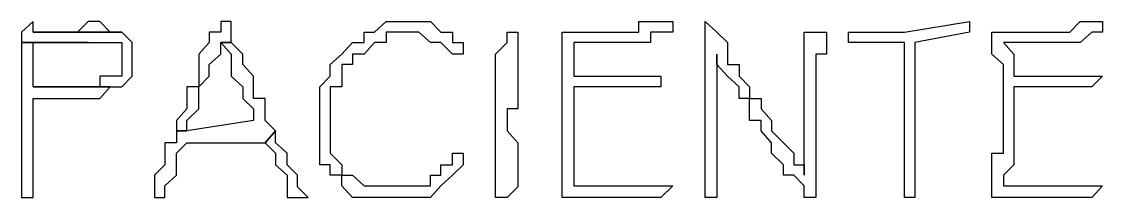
# Model space of a CAD drawing. Header units: millimetres. Extents: x -518.8 to -461.2, y 3.5 to 44.2.
# Drawn here: x -485.381 to -484.757, y 38.132 to 38.234 of the extents above; entities that cross this region are included whole.
import ezdxf

# ---------------------------------------------------------------- set-up
doc = ezdxf.new("R2010")
doc.units = ezdxf.units.MM
doc.header["$MEASUREMENT"] = 0
doc.layers.add('MYSOLIDS', color=7, linetype='Continuous')

msp = doc.modelspace()

# ---------------------------------------------------------------- linework, layer by layer
at = {"layer": 'MYSOLIDS'}
for points in [[(-485.37446, 38.23379), (-485.38122, 38.22777), (-485.38122, 38.22777), (-485.38122, 38.22777), (-485.38122, 38.22176), (-485.34288, 38.22176), (-485.34288, 38.22176), (-485.33611, 38.22176), (-485.3301, 38.22176), (-485.3301, 38.22176), (-485.32333, 38.22176), (-485.32333, 38.21499), (-485.32333, 38.21499), (-485.32333, 38.20898), (-485.32333, 38.20898), (-485.32333, 38.20221), (-485.3301, 38.20221), (-485.33611, 38.20221), (-485.33611, 38.20221), (-485.33611, 38.1962), (-485.34288, 38.1962), (-485.34889, 38.1962), (-485.34889, 38.1962), (-485.35566, 38.1962), (-485.36167, 38.1962), (-485.36844, 38.1962), (-485.37446, 38.1962), (-485.3301, 38.1962), (-485.32333, 38.1962), (-485.32333, 38.1962), (-485.31731, 38.20221), (-485.31731, 38.20221), (-485.31731, 38.20898), (-485.31731, 38.21499), (-485.31731, 38.21499), (-485.31731, 38.22176), (-485.31731, 38.22176), (-485.32333, 38.22777), (-485.32333, 38.22777), (-485.37446, 38.22777), (-485.37446, 38.22777), (-485.37446, 38.23379), (-485.37446, 38.23379)], [(-485.34288, 38.23379), (-485.34288, 38.23379), (-485.34889, 38.22777), (-485.35566, 38.22777), (-485.36167, 38.22777), (-485.36167, 38.22777), (-485.36844, 38.22777), (-485.37446, 38.22777), (-485.32333, 38.22777), (-485.3301, 38.22777), (-485.3301, 38.22777), (-485.33611, 38.23379), (-485.34288, 38.23379), (-485.34288, 38.23379)], [(-485.26619, 38.23379), (-485.26619, 38.23379), (-485.26619, 38.23379), (-485.26619, 38.22777), (-485.27295, 38.22777), (-485.27295, 38.22176), (-485.27295, 38.22176), (-485.27897, 38.21499), (-485.27897, 38.20898), (-485.27897, 38.1962), (-485.28574, 38.1962), (-485.28574, 38.18943), (-485.28574, 38.18943), (-485.28574, 38.18341), (-485.29175, 38.17665), (-485.29175, 38.17665), (-485.29175, 38.17063), (-485.28574, 38.17063), (-485.28574, 38.17665), (-485.28574, 38.17665), (-485.27897, 38.18341), (-485.27897, 38.18943), (-485.27897, 38.18943), (-485.27897, 38.18943), (-485.27897, 38.1962), (-485.27295, 38.20221), (-485.27295, 38.20221), (-485.27295, 38.20898), (-485.26619, 38.21499), (-485.26619, 38.21499), (-485.26619, 38.22176), (-485.26017, 38.22176), (-485.26017, 38.22777), (-485.26017, 38.23379), (-485.26619, 38.23379), (-485.26619, 38.23379)], [(-485.15792, 38.22777), (-485.16468, 38.22777), (-485.1707, 38.22777), (-485.1707, 38.22176), (-485.17746, 38.22176), (-485.17746, 38.22176), (-485.18348, 38.21499), (-485.19025, 38.21499), (-485.19025, 38.20898), (-485.19025, 38.20898), (-485.19626, 38.20898), (-485.19626, 38.20221), (-485.19626, 38.1962), (-485.20303, 38.1962), (-485.20303, 38.1962), (-485.20303, 38.18943), (-485.20303, 38.18341), (-485.20303, 38.17665), (-485.20303, 38.17665), (-485.20303, 38.17063), (-485.20303, 38.16386), (-485.20303, 38.16386), (-485.20303, 38.15785), (-485.19626, 38.15108), (-485.19626, 38.15108), (-485.19626, 38.14507), (-485.19025, 38.14507), (-485.18348, 38.13905), (-485.18348, 38.13905), (-485.17746, 38.13905), (-485.1707, 38.13905), (-485.1707, 38.13905), (-485.16468, 38.13905), (-485.16468, 38.13905), (-485.15792, 38.13905), (-485.1519, 38.13905), (-485.1519, 38.13905), (-485.14513, 38.13905), (-485.14513, 38.14507), (-485.13912, 38.14507), (-485.13912, 38.15108), (-485.13235, 38.15108), (-485.13235, 38.15108), (-485.13235, 38.15785), (-485.12634, 38.15785), (-485.12634, 38.15785), (-485.12634, 38.15785), (-485.12634, 38.15785), (-485.12634, 38.15785), (-485.12634, 38.15108), (-485.12634, 38.15108), (-485.13235, 38.14507), (-485.13235, 38.14507), (-485.13912, 38.13905), (-485.13912, 38.13905), (-485.14513, 38.13229), (-485.14513, 38.13229), (-485.14513, 38.13229), (-485.1519, 38.13229), (-485.15792, 38.13229), (-485.16468, 38.13229), (-485.16468, 38.13229), (-485.16468, 38.13229), (-485.1707, 38.13229), (-485.17746, 38.13229), (-485.18348, 38.13229), (-485.18348, 38.13229), (-485.19025, 38.13229), (-485.19626, 38.13905), (-485.19626, 38.13905), (-485.19626, 38.14507), (-485.20303, 38.14507), (-485.20303, 38.15108), (-485.20904, 38.15108), (-485.20904, 38.15785), (-485.20904, 38.16386), (-485.20904, 38.16386), (-485.20904, 38.17063), (-485.20904, 38.17665), (-485.20904, 38.17665), (-485.20904, 38.18341), (-485.20904, 38.18943), (-485.20904, 38.18943), (-485.20904, 38.1962), (-485.20303, 38.20221), (-485.20303, 38.20221), (-485.20303, 38.20898), (-485.19626, 38.21499), (-485.19626, 38.21499), (-485.19626, 38.21499), (-485.19025, 38.22176), (-485.18348, 38.22176), (-485.18348, 38.22777), (-485.17746, 38.22777), (-485.17746, 38.22777), (-485.1707, 38.23379), (-485.16468, 38.23379), (-485.15792, 38.23379), (-485.15792, 38.23379), (-485.1519, 38.23379), (-485.1519, 38.23379), (-485.14513, 38.23379), (-485.13912, 38.22777), (-485.13912, 38.22777), (-485.13235, 38.22777), (-485.13235, 38.22176), (-485.12634, 38.22176), (-485.12634, 38.21499), (-485.12634, 38.21499), (-485.12634, 38.21499), (-485.12634, 38.21499), (-485.12634, 38.21499), (-485.12634, 38.21499), (-485.13235, 38.21499), (-485.13235, 38.21499), (-485.13235, 38.21499), (-485.13235, 38.21499), (-485.13912, 38.22176), (-485.14513, 38.22176), (-485.14513, 38.22176), (-485.1519, 38.22777), (-485.15792, 38.22777), (-485.15792, 38.22777), (-485.15792, 38.22777), (-485.15792, 38.22777), (-485.15792, 38.22777)], [(-485.06243, 38.20221), (-485.01205, 38.20221), (-485.01205, 38.20221), (-485.01205, 38.20221), (-485.01205, 38.20221), (-485.01205, 38.20221), (-485.01205, 38.20221), (-485.01205, 38.1962), (-485.01205, 38.1962), (-485.01205, 38.1962), (-485.01205, 38.1962), (-485.06243, 38.1962), (-485.06243, 38.18943), (-485.06243, 38.18943), (-485.06243, 38.18943), (-485.06243, 38.18943), (-485.06243, 38.18341), (-485.06243, 38.17665), (-485.06243, 38.17063), (-485.06243, 38.17063), (-485.06243, 38.16386), (-485.06243, 38.16386), (-485.06243, 38.15785), (-485.06243, 38.15108), (-485.06243, 38.15108), (-485.06243, 38.14507), (-485.06243, 38.13905), (-485.06243, 38.13905), (-485.05641, 38.13905), (-485.04964, 38.13905), (-485.04964, 38.13905), (-485.04363, 38.13905), (-485.03686, 38.13905), (-485.03686, 38.13905), (-485.03085, 38.13905), (-485.02483, 38.13905), (-485.02483, 38.13905), (-485.01807, 38.13905), (-485.01205, 38.13905), (-485.01205, 38.13905), (-485.00528, 38.13905), (-485.00528, 38.13905), (-485.00528, 38.13905), (-485.00528, 38.13905), (-485.00528, 38.13905), (-485.01205, 38.13229), (-485.01807, 38.13229), (-485.02483, 38.13229), (-485.02483, 38.13229), (-485.03085, 38.13229), (-485.03686, 38.13229), (-485.03686, 38.13229), (-485.04363, 38.13229), (-485.04964, 38.13229), (-485.04964, 38.13229), (-485.05641, 38.13229), (-485.05641, 38.13229), (-485.06243, 38.13229), (-485.06243, 38.13229), (-485.06919, 38.13229), (-485.06919, 38.13229), (-485.06919, 38.13905), (-485.06919, 38.13905), (-485.06919, 38.13905), (-485.06919, 38.13905), (-485.06919, 38.14507), (-485.06919, 38.15108), (-485.06919, 38.15785), (-485.06919, 38.15785), (-485.06919, 38.16386), (-485.06919, 38.17063), (-485.06919, 38.17665), (-485.06919, 38.17665), (-485.06919, 38.18341), (-485.06919, 38.18341), (-485.06919, 38.18943), (-485.06919, 38.1962), (-485.06919, 38.20221), (-485.06919, 38.20898), (-485.06919, 38.20898), (-485.06919, 38.21499), (-485.06919, 38.22176), (-485.06919, 38.22176), (-485.06919, 38.22176), (-485.06919, 38.22176), (-485.06919, 38.22777), (-485.06919, 38.22777), (-485.06243, 38.22777), (-485.06243, 38.22777), (-485.05641, 38.22777), (-485.04964, 38.22777), (-485.04964, 38.22777), (-485.04964, 38.22777), (-485.04363, 38.22777), (-485.03686, 38.22777), (-485.03686, 38.22777), (-485.03085, 38.22777), (-485.02483, 38.22777), (-485.02483, 38.23379), (-485.01807, 38.23379), (-485.01205, 38.23379), (-485.01205, 38.23379), (-485.01205, 38.23379), (-485.00528, 38.23379), (-485.00528, 38.23379), (-485.00528, 38.22777), (-485.00528, 38.22777), (-485.00528, 38.22777), (-485.01205, 38.22777), (-485.01205, 38.22777), (-485.01807, 38.22777), (-485.01807, 38.22176), (-485.02483, 38.22176), (-485.03686, 38.22176), (-485.03686, 38.22176), (-485.04363, 38.22176), (-485.04964, 38.22176), (-485.05641, 38.22176), (-485.05641, 38.22176), (-485.06243, 38.22176), (-485.06243, 38.21499), (-485.06243, 38.21499), (-485.06243, 38.21499), (-485.06243, 38.20898), (-485.06243, 38.20221), (-485.06243, 38.20221), (-485.06243, 38.20221), (-485.06243, 38.20221), (-485.06243, 38.20221)], [(-484.97972, 38.21499), (-484.97972, 38.1383), (-484.97972, 38.13229), (-484.97972, 38.13229), (-484.98649, 38.13229), (-484.98649, 38.13229), (-484.98649, 38.13229), (-484.98649, 38.13229), (-484.98649, 38.1383), (-484.98649, 38.1383), (-484.98649, 38.22176), (-484.98649, 38.22777), (-484.98649, 38.22777), (-484.98649, 38.23379), (-484.98649, 38.23379), (-484.97972, 38.22777), (-484.97972, 38.22777), (-484.97972, 38.22777), (-484.97972, 38.22777), (-484.97371, 38.22176), (-484.97371, 38.21499), (-484.97371, 38.20898), (-484.96694, 38.20898), (-484.96694, 38.20221), (-484.96092, 38.1962), (-484.96092, 38.1962), (-484.96092, 38.18943), (-484.95416, 38.18943), (-484.95416, 38.18341), (-484.95416, 38.18341), (-484.94814, 38.17665), (-484.94814, 38.17063), (-484.94814, 38.17063), (-484.94137, 38.16386), (-484.94137, 38.16386), (-484.93536, 38.15785), (-484.93536, 38.15108), (-484.92934, 38.15108), (-484.92934, 38.14507), (-484.92934, 38.14507), (-484.92934, 38.14507), (-484.92934, 38.15108), (-484.92934, 38.15785), (-484.92934, 38.15785), (-484.92934, 38.16386), (-484.92934, 38.17063), (-484.92934, 38.17063), (-484.92934, 38.17665), (-484.92934, 38.18341), (-484.92934, 38.18341), (-484.92934, 38.18943), (-484.92934, 38.1962), (-484.92934, 38.20221), (-484.92934, 38.20221), (-484.92934, 38.20898), (-484.92934, 38.21499), (-484.92934, 38.21499), (-484.92934, 38.22176), (-484.92934, 38.22777), (-484.92934, 38.22777), (-484.92258, 38.22777), (-484.92258, 38.22777), (-484.92258, 38.22777), (-484.92258, 38.22777), (-484.92258, 38.22777), (-484.92258, 38.22777), (-484.91656, 38.22777), (-484.91656, 38.22777), (-484.91656, 38.22176), (-484.91656, 38.22176), (-484.91656, 38.21499), (-484.92258, 38.21499), (-484.92258, 38.20898), (-484.92258, 38.20221), (-484.92258, 38.20221), (-484.92258, 38.1962), (-484.92258, 38.18943), (-484.92258, 38.18341), (-484.92258, 38.18341), (-484.92258, 38.17665), (-484.92258, 38.17665), (-484.92258, 38.17063), (-484.92258, 38.16386), (-484.92258, 38.16386), (-484.92258, 38.15785), (-484.92258, 38.15108), (-484.92258, 38.14507), (-484.92258, 38.14507), (-484.92258, 38.13905), (-484.92258, 38.13229), (-484.92258, 38.13229), (-484.92258, 38.13229), (-484.92258, 38.13229), (-484.92258, 38.13229), (-484.92258, 38.13229), (-484.92258, 38.13229), (-484.92934, 38.13229), (-484.92934, 38.13229), (-484.92934, 38.13905), (-484.93536, 38.14507), (-484.94137, 38.14507), (-484.94137, 38.15108), (-484.94814, 38.15785), (-484.94814, 38.15785), (-484.94814, 38.16386), (-484.95416, 38.17063), (-484.95416, 38.17063), (-484.95416, 38.17665), (-484.96092, 38.17665), (-484.96092, 38.18341), (-484.96092, 38.18943), (-484.96694, 38.18943), (-484.96694, 38.1962), (-484.97371, 38.20221), (-484.97371, 38.20221), (-484.97972, 38.20898), (-484.97972, 38.21499), (-484.97972, 38.21499), (-484.97972, 38.21499), (-484.97972, 38.21499), (-484.97972, 38.21499)], [(-484.83386, 38.23379), (-484.83386, 38.23379), (-484.83386, 38.23379), (-484.83386, 38.23379), (-484.83386, 38.22777), (-484.83386, 38.22777), (-484.83386, 38.22777), (-484.83386, 38.22777), (-484.83386, 38.22777), (-484.83386, 38.22777), (-484.86543, 38.22176), (-484.86543, 38.13229), (-484.86543, 38.13229), (-484.86543, 38.13229), (-484.87145, 38.13229), (-484.87145, 38.13229), (-484.87145, 38.13229), (-484.87145, 38.13229), (-484.87145, 38.13229), (-484.87145, 38.13229), (-484.87145, 38.22176), (-484.87822, 38.22176), (-484.88423, 38.22176), (-484.891, 38.22176), (-484.89701, 38.22176), (-484.89701, 38.22176), (-484.90378, 38.22176), (-484.90378, 38.22176), (-484.90378, 38.22176), (-484.90378, 38.22176), (-484.90378, 38.22777), (-484.90378, 38.22777), (-484.90378, 38.22777), (-484.90378, 38.22777), (-484.90378, 38.22777), (-484.90378, 38.22777), (-484.89701, 38.22777), (-484.891, 38.22777), (-484.891, 38.22777), (-484.88423, 38.22777), (-484.87822, 38.22777), (-484.87822, 38.22777), (-484.87145, 38.22777), (-484.83386, 38.23379), (-484.83386, 38.23379), (-484.83386, 38.23379)], [(-484.80829, 38.20221), (-484.76318, 38.20221), (-484.76318, 38.20221), (-484.76318, 38.20221), (-484.76318, 38.20221), (-484.75716, 38.20221), (-484.75716, 38.20221), (-484.76318, 38.1962), (-484.76318, 38.1962), (-484.76318, 38.1962), (-484.76318, 38.1962), (-484.80829, 38.1962), (-484.80829, 38.18943), (-484.80829, 38.18943), (-484.80829, 38.18943), (-484.80829, 38.18943), (-484.80829, 38.18341), (-484.80829, 38.17665), (-484.80829, 38.17063), (-484.80829, 38.17063), (-484.80829, 38.16386), (-484.80829, 38.16386), (-484.80829, 38.15785), (-484.80829, 38.15108), (-484.80829, 38.15108), (-484.81431, 38.14507), (-484.81431, 38.13905), (-484.81431, 38.13905), (-484.80829, 38.13905), (-484.80152, 38.13905), (-484.79551, 38.13905), (-484.79551, 38.13905), (-484.78874, 38.13905), (-484.78273, 38.13905), (-484.78273, 38.13905), (-484.77596, 38.13905), (-484.76995, 38.13905), (-484.76995, 38.13905), (-484.76318, 38.13905), (-484.76318, 38.13905), (-484.75716, 38.13905), (-484.75716, 38.13905), (-484.75716, 38.13905), (-484.75716, 38.13905), (-484.75716, 38.13905), (-484.76318, 38.13229), (-484.76995, 38.13229), (-484.76995, 38.13229), (-484.77596, 38.13229), (-484.77596, 38.13229), (-484.78273, 38.13229), (-484.78874, 38.13229), (-484.79551, 38.13229), (-484.79551, 38.13229), (-484.80152, 38.13229), (-484.80829, 38.13229), (-484.80829, 38.13229), (-484.81431, 38.13229), (-484.81431, 38.13229), (-484.82107, 38.13229), (-484.82107, 38.13229), (-484.82107, 38.13905), (-484.82107, 38.13905), (-484.82107, 38.13905), (-484.82107, 38.13905), (-484.82107, 38.14507), (-484.82107, 38.15108), (-484.82107, 38.15785), (-484.81431, 38.15785), (-484.81431, 38.16386), (-484.81431, 38.17063), (-484.81431, 38.17665), (-484.81431, 38.17665), (-484.81431, 38.18341), (-484.81431, 38.18341), (-484.81431, 38.18943), (-484.81431, 38.1962), (-484.81431, 38.20221), (-484.81431, 38.20898), (-484.81431, 38.20898), (-484.82107, 38.21499), (-484.82107, 38.22176), (-484.82107, 38.22176), (-484.82107, 38.22176), (-484.82107, 38.22176), (-484.82107, 38.22777), (-484.82107, 38.22777), (-484.81431, 38.22777), (-484.81431, 38.22777), (-484.80829, 38.22777), (-484.80152, 38.22777), (-484.79551, 38.22777), (-484.79551, 38.22777), (-484.79551, 38.22777), (-484.78874, 38.22777), (-484.78874, 38.22777), (-484.78273, 38.22777), (-484.77596, 38.22777), (-484.76995, 38.23379), (-484.76995, 38.23379), (-484.76318, 38.23379), (-484.76318, 38.23379), (-484.76318, 38.23379), (-484.75716, 38.23379), (-484.75716, 38.23379), (-484.75716, 38.22777), (-484.75716, 38.22777), (-484.75716, 38.22777), (-484.75716, 38.22777), (-484.76318, 38.22777), (-484.76318, 38.22777), (-484.76995, 38.22176), (-484.77596, 38.22176), (-484.78273, 38.22176), (-484.78874, 38.22176), (-484.79551, 38.22176), (-484.80152, 38.22176), (-484.80152, 38.22176), (-484.80829, 38.22176), (-484.81431, 38.22176), (-484.80829, 38.21499), (-484.80829, 38.21499), (-484.80829, 38.21499), (-484.80829, 38.20898), (-484.80829, 38.20221), (-484.80829, 38.20221), (-484.80829, 38.20221), (-484.80829, 38.20221), (-484.80829, 38.20221)], [(-485.10077, 38.17063), (-485.10077, 38.17063), (-485.09476, 38.16386), (-485.09476, 38.15785), (-485.09476, 38.15108), (-485.09476, 38.15108), (-485.09476, 38.14507), (-485.09476, 38.1383), (-485.09476, 38.1383), (-485.09476, 38.1383), (-485.10077, 38.13229), (-485.10077, 38.13229), (-485.10077, 38.13229), (-485.10077, 38.13229), (-485.10077, 38.13229), (-485.10077, 38.13229), (-485.10754, 38.13229), (-485.10754, 38.13229), (-485.10754, 38.1383), (-485.10754, 38.1383), (-485.10754, 38.1383), (-485.10754, 38.14507), (-485.10754, 38.14507), (-485.10754, 38.15108), (-485.10754, 38.15785), (-485.10754, 38.16386), (-485.10754, 38.17063), (-485.10754, 38.17063), (-485.10754, 38.17665), (-485.10754, 38.18341), (-485.10754, 38.18341), (-485.10754, 38.18943), (-485.10754, 38.1962), (-485.10754, 38.20221), (-485.10754, 38.20221), (-485.10754, 38.20898), (-485.10754, 38.21499), (-485.10077, 38.22176), (-485.10077, 38.22176), (-485.10077, 38.22777), (-485.10077, 38.22777), (-485.10077, 38.22777), (-485.10077, 38.22777), (-485.10077, 38.22777), (-485.10077, 38.22777), (-485.10077, 38.22777), (-485.09476, 38.22777), (-485.09476, 38.22777), (-485.09476, 38.22777), (-485.09476, 38.22777), (-485.09476, 38.22176), (-485.09476, 38.22176), (-485.09476, 38.21499), (-485.09476, 38.21499), (-485.09476, 38.20898), (-485.09476, 38.20221), (-485.09476, 38.20221), (-485.09476, 38.1962), (-485.09476, 38.18943), (-485.09476, 38.18341), (-485.10077, 38.18341), (-485.10077, 38.17665), (-485.10077, 38.17063), (-485.10077, 38.17063), (-485.10077, 38.17063), (-485.10077, 38.17063)], [(-485.38122, 38.22176), (-485.38122, 38.22176), (-485.38122, 38.22176), (-485.38122, 38.21499), (-485.38122, 38.21499), (-485.38122, 38.20898), (-485.38122, 38.20221), (-485.38122, 38.20221), (-485.38122, 38.1962), (-485.38122, 38.18943), (-485.38122, 38.18341), (-485.38122, 38.18341), (-485.38122, 38.17665), (-485.38122, 38.17063), (-485.38122, 38.16386), (-485.38122, 38.16386), (-485.38122, 38.15785), (-485.38122, 38.15108), (-485.38122, 38.14507), (-485.38122, 38.14507), (-485.38122, 38.13905), (-485.38122, 38.13229), (-485.38122, 38.13229), (-485.38122, 38.13229), (-485.37446, 38.13229), (-485.37446, 38.13905), (-485.37446, 38.13905), (-485.37446, 38.13905), (-485.37446, 38.14507), (-485.37446, 38.15108), (-485.37446, 38.15785), (-485.37446, 38.15785), (-485.37446, 38.16386), (-485.37446, 38.17063), (-485.37446, 38.17665), (-485.37446, 38.17665), (-485.37446, 38.18341), (-485.37446, 38.18341), (-485.37446, 38.18943), (-485.36844, 38.18943), (-485.36844, 38.18943), (-485.36167, 38.18943), (-485.35566, 38.18943), (-485.34889, 38.18943), (-485.34889, 38.18943), (-485.34288, 38.18943), (-485.33611, 38.18943), (-485.33611, 38.18943), (-485.3301, 38.1962), (-485.3301, 38.1962), (-485.37446, 38.1962), (-485.37446, 38.1962), (-485.37446, 38.20221), (-485.37446, 38.20221), (-485.37446, 38.20898), (-485.37446, 38.21499), (-485.37446, 38.22176), (-485.37446, 38.22176), (-485.36844, 38.22176), (-485.36167, 38.22176), (-485.36167, 38.22176), (-485.35566, 38.22176), (-485.35566, 38.22176), (-485.34889, 38.22176), (-485.34288, 38.22176), (-485.34288, 38.22176), (-485.38122, 38.22176), (-485.38122, 38.22176)], [(-485.26017, 38.22176), (-485.26619, 38.22176), (-485.26619, 38.22176), (-485.26017, 38.21499), (-485.26017, 38.20898), (-485.26017, 38.20898), (-485.26017, 38.20221), (-485.2534, 38.1962), (-485.2534, 38.1962), (-485.2534, 38.18943), (-485.2534, 38.18943), (-485.24739, 38.18341), (-485.24739, 38.17665), (-485.24739, 38.17665), (-485.28574, 38.17063), (-485.29175, 38.17063), (-485.29175, 38.16386), (-485.29852, 38.16386), (-485.29852, 38.15785), (-485.29852, 38.15108), (-485.29852, 38.15108), (-485.30453, 38.14507), (-485.30453, 38.13905), (-485.30453, 38.13905), (-485.30453, 38.13905), (-485.30453, 38.13229), (-485.29852, 38.13229), (-485.29852, 38.13229), (-485.29852, 38.13229), (-485.29852, 38.13905), (-485.29175, 38.14507), (-485.29175, 38.14507), (-485.29175, 38.15108), (-485.29175, 38.15785), (-485.29175, 38.15785), (-485.28574, 38.16386), (-485.24062, 38.16386), (-485.23461, 38.17063), (-485.23461, 38.17063), (-485.24062, 38.17665), (-485.24062, 38.18341), (-485.24062, 38.18341), (-485.24062, 38.18943), (-485.24739, 38.18943), (-485.24739, 38.1962), (-485.24739, 38.20221), (-485.24739, 38.20221), (-485.2534, 38.20898), (-485.2534, 38.20898), (-485.2534, 38.20898), (-485.2534, 38.21499), (-485.26017, 38.22176), (-485.26017, 38.22176), (-485.26017, 38.22176)], [(-485.23461, 38.17063), (-485.24062, 38.16386), (-485.24062, 38.16386), (-485.24062, 38.16386), (-485.23461, 38.15785), (-485.23461, 38.15108), (-485.23461, 38.15108), (-485.22784, 38.14507), (-485.22784, 38.1383), (-485.22784, 38.13229), (-485.22183, 38.13229), (-485.22183, 38.13229), (-485.22183, 38.13229), (-485.21581, 38.13229), (-485.22183, 38.1383), (-485.22183, 38.14507), (-485.22784, 38.15108), (-485.22784, 38.15108), (-485.22784, 38.15785), (-485.23461, 38.16386), (-485.23461, 38.17063), (-485.23461, 38.17063)]]:
    msp.add_lwpolyline(points, dxfattribs=at)

doc.saveas('drawing.dxf')
